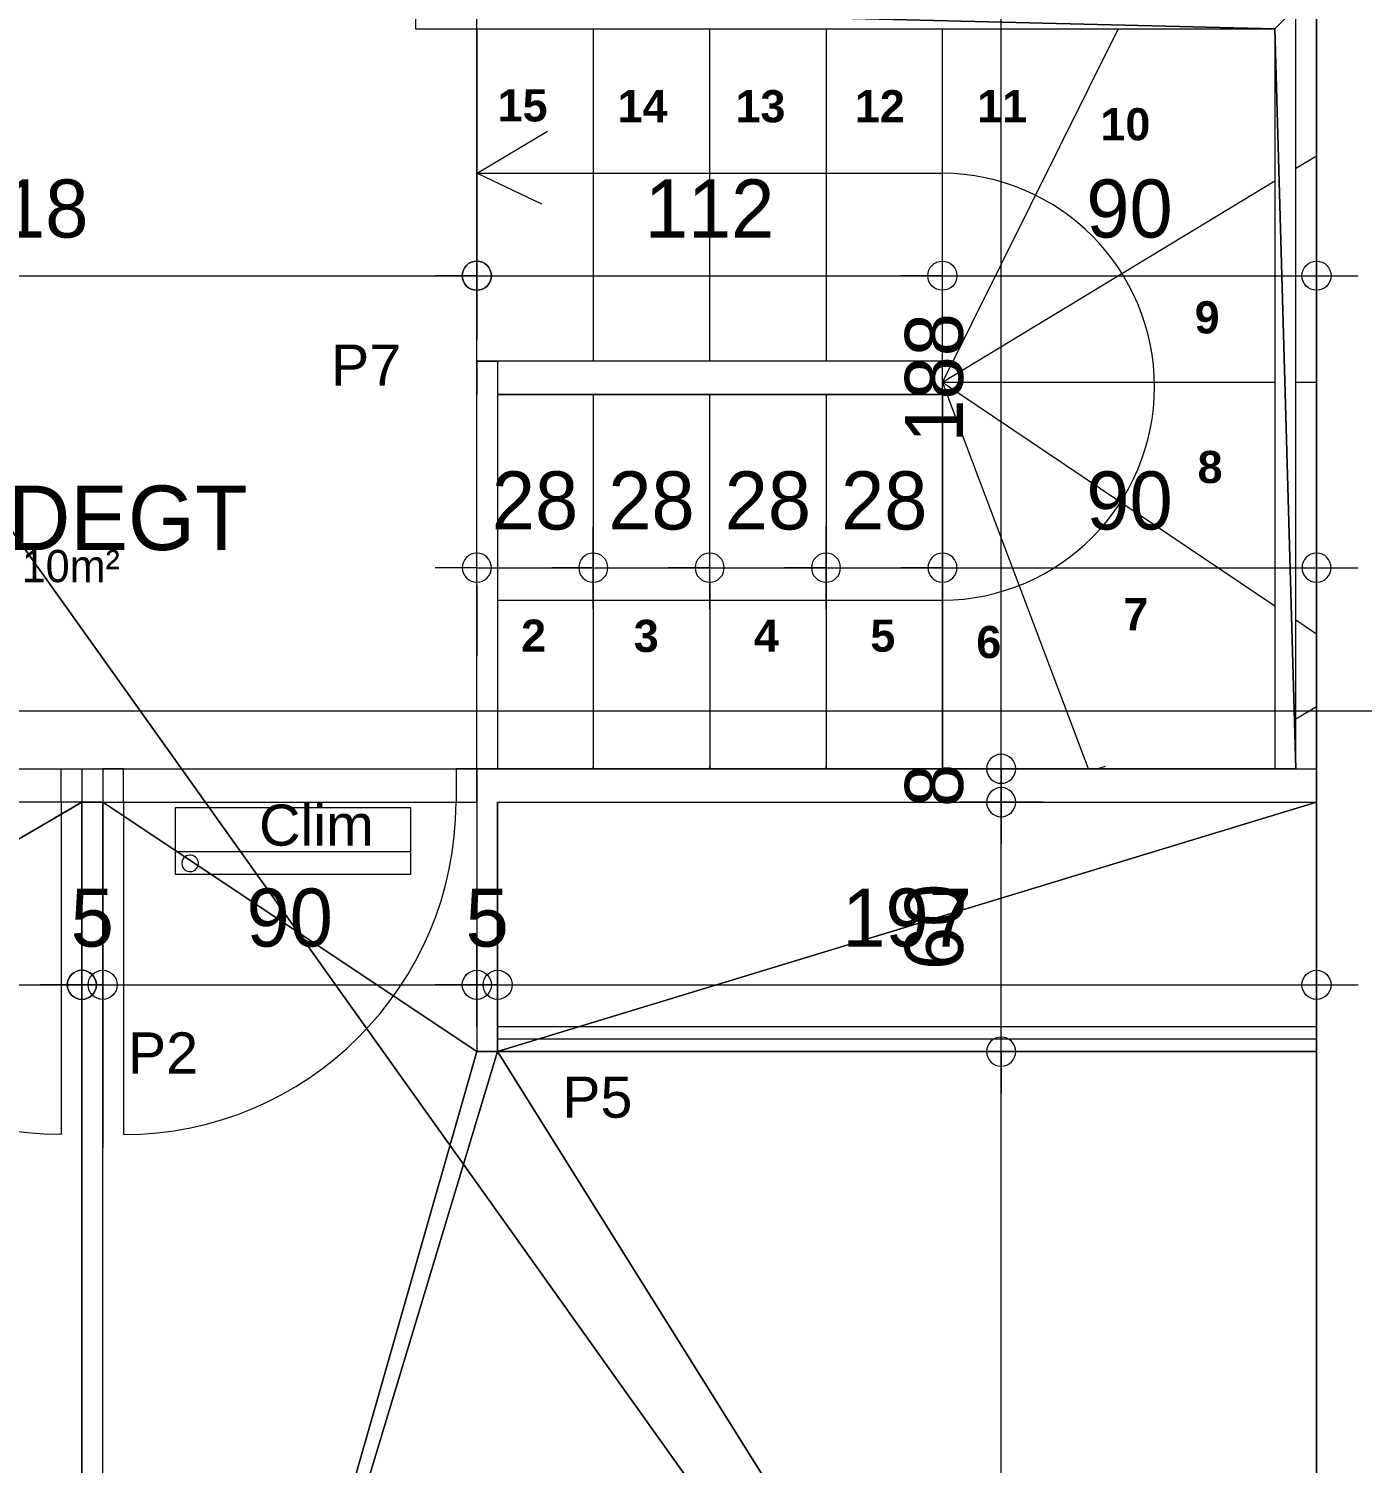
# Model space of a CAD drawing. Header units: metres. Extents: x 1.8 to 61.8, y -53.3 to -11.3.
# Drawn here: x 40.317 to 43.524, y -23.176 to -19.725 of the extents above; entities that cross this region are included whole.
import ezdxf
from ezdxf.enums import TextEntityAlignment as Align
from ezdxf.lldxf.tags import DXFTag

# ---------------------------------------------------------------- set-up
doc = ezdxf.new("R2010")
doc.units = ezdxf.units.M
doc.header["$MEASUREMENT"] = 0
for name, color, linetype in [('Calque commun', 7, 'Continuous'), ('Calque5', 7, 'Continuous'), ('Cotations', 7, 'Continuous'), ('Textes', 7, 'Continuous')]:
    doc.layers.add(name, color=color, linetype=linetype)
doc.styles.add('Arial12', font='arialbd.ttf', dxfattribs={"height": 0.077267})
doc.styles.add('Arial9', font='arial.ttf', dxfattribs={"height": 0.098961})
doc.styles.add('Century Gothic10', font='GOTHIC.TTF', dxfattribs={"height": 0.077575})
doc.styles.add('Century Gothic15', font='GOTHIC.TTF', dxfattribs={"height": 0.139636})
doc.styles.add('Century Gothic18', font='GOTHIC.TTF', dxfattribs={"height": 0.155151})
tags = doc.linetypes.add('DASHDOT2', pattern=[0.5, 0.25, -0.125, 0, -0.125]).pattern_tags.tags
tags[10:11] = [DXFTag(74, 4), DXFTag(75, 0), DXFTag(340, '0'), DXFTag(46, 1.0), DXFTag(50, 0.0), DXFTag(44, 0.0), DXFTag(45, 0.0)]
tags[8:9] = [DXFTag(74, 4), DXFTag(75, 0), DXFTag(340, '0'), DXFTag(46, 1.0), DXFTag(50, 0.0), DXFTag(44, 0.0), DXFTag(45, 0.0)]
tags[6:7] = [DXFTag(74, 4), DXFTag(75, 0), DXFTag(340, '0'), DXFTag(46, 1.0), DXFTag(50, 0.0), DXFTag(44, 0.0), DXFTag(45, 0.0)]
tags[4:5] = [DXFTag(74, 4), DXFTag(75, 0), DXFTag(340, '0'), DXFTag(46, 1.0), DXFTag(50, 0.0), DXFTag(44, 0.0), DXFTag(45, 0.0)]
tags = doc.linetypes.add('HIDDEN2', pattern=[0.1875, 0.125, -0.0625]).pattern_tags.tags
tags[6:7] = [DXFTag(74, 4), DXFTag(75, 0), DXFTag(340, '0'), DXFTag(46, 1.0), DXFTag(50, 0.0), DXFTag(44, 0.0), DXFTag(45, 0.0)]
tags[4:5] = [DXFTag(74, 4), DXFTag(75, 0), DXFTag(340, '0'), DXFTag(46, 1.0), DXFTag(50, 0.0), DXFTag(44, 0.0), DXFTag(45, 0.0)]
tags = doc.linetypes.add('HIDDENX2', pattern=[0.75, 0.5, -0.25]).pattern_tags.tags
tags[6:7] = [DXFTag(74, 4), DXFTag(75, 0), DXFTag(340, '0'), DXFTag(46, 1.0), DXFTag(50, 0.0), DXFTag(44, 0.0), DXFTag(45, 0.0)]
tags[4:5] = [DXFTag(74, 4), DXFTag(75, 0), DXFTag(340, '0'), DXFTag(46, 1.0), DXFTag(50, 0.0), DXFTag(44, 0.0), DXFTag(45, 0.0)]

# ---------------------------------------------------------------- blocks, each defined once
blk = doc.blocks.new('Block54246')
at = {"layer": 'Calque commun', "color": 7, "linetype": 'Continuous', "lineweight": 9}
blk.add_line((43.4144, -25.3352), (43.4144, -18.2752), dxfattribs=at)
blk = doc.blocks.new('Block54736')
at = {"layer": 'Calque commun', "color": 7, "linetype": 'Continuous', "lineweight": 9}
blk.add_line((43.4144, -16.9752), (43.4144, -25.3352), dxfattribs=at)
blk = doc.blocks.new('xmodule1pcentniv1-7')
at = {"layer": 'Calque commun', "color": 5, "linetype": 'Continuous', "lineweight": 9}
blk.add_arc((0, 0), 0.5, 0, 359.9994, dxfattribs=at)
blk = doc.blocks.new('xmodule1pcentniv1-8')
at = {"layer": 'Calque commun', "color": 5, "linetype": 'Continuous', "lineweight": 9}
blk.add_arc((0, 0), 0.5, 0, 359.9994, dxfattribs=at)
blk = doc.blocks.new('DimLine54915')
at = {"layer": 'Calque commun', "color": 5, "linetype": 'Continuous', "lineweight": 9}
for p, q in [((42.6251, -23.0373), (42.6251, -22.9373)), ((42.5251, -23.0373), (42.7251, -23.0373)), ((42.6251, -26.1866), (42.6251, -23.0373)), ((42.5251, -26.1866), (42.7251, -26.1866)), ((42.6251, -26.1866), (42.6251, -26.2866))]:
    blk.add_line(p, q, dxfattribs=at)
at = {"layer": 'Calque commun', "color": 5, "linetype": 'Continuous', "lineweight": 9, "xscale": 0.07000000029802322, "yscale": 0.07000000029802322, "zscale": 0.07000000029802322, "rotation": 90}
for name, p in [('xmodule1pcentniv1-8', (42.6251, -23.0373)), ('xmodule1pcentniv1-7', (42.6251, -26.1866))]:
    blk.add_blockref(name, p, dxfattribs=at)
at = {"layer": 'Calque commun', "color": 5, "linetype": 'Continuous', "lineweight": 9, "style": 'Century Gothic15'}
blk.add_text('315', height=0.13964, rotation=90, dxfattribs=at).set_placement((42.5751, -24.6119), align=Align.BOTTOM_CENTER)
blk = doc.blocks.new('xmodule1pcentniv1-9')
at = {"layer": 'Calque commun', "color": 5, "linetype": 'Continuous', "lineweight": 9}
blk.add_arc((0, 0), 0.5, 0, 359.9994, dxfattribs=at)
blk = doc.blocks.new('xmodule1pcentniv1-10')
at = {"layer": 'Calque commun', "color": 5, "linetype": 'Continuous', "lineweight": 9}
blk.add_arc((0, 0), 0.5, 0, 359.9994, dxfattribs=at)
blk = doc.blocks.new('DimLine54923')
at = {"layer": 'Calque commun', "color": 5, "linetype": 'Continuous', "lineweight": 9}
for p, q in [((42.6251, -22.4373), (42.6251, -22.3373)), ((42.5251, -22.4373), (42.7251, -22.4373)), ((42.6251, -23.0373), (42.6251, -22.4373)), ((42.5251, -23.0373), (42.7251, -23.0373)), ((42.6251, -23.0373), (42.6251, -23.1373))]:
    blk.add_line(p, q, dxfattribs=at)
at = {"layer": 'Calque commun', "color": 5, "linetype": 'Continuous', "lineweight": 9, "xscale": 0.07000000029802322, "yscale": 0.07000000029802322, "zscale": 0.07000000029802322, "rotation": 90}
for name, p in [('xmodule1pcentniv1-10', (42.6251, -22.4373)), ('xmodule1pcentniv1-9', (42.6251, -23.0373))]:
    blk.add_blockref(name, p, dxfattribs=at)
at = {"layer": 'Calque commun', "color": 5, "linetype": 'Continuous', "lineweight": 9, "style": 'Century Gothic15'}
blk.add_text('60', height=0.13964, rotation=90, dxfattribs=at).set_placement((42.5751, -22.7373), align=Align.BOTTOM_CENTER)
blk = doc.blocks.new('xmodule1pcentniv1-17')
at = {"layer": 'Calque commun', "color": 5, "linetype": 'Continuous', "lineweight": 9}
blk.add_arc((0, 0), 0.5, 0, 359.9994, dxfattribs=at)
blk = doc.blocks.new('xmodule1pcentniv1-18')
at = {"layer": 'Calque commun', "color": 5, "linetype": 'Continuous', "lineweight": 9}
blk.add_arc((0, 0), 0.5, 0, 359.9994, dxfattribs=at)
blk = doc.blocks.new('DimLine54971')
at = {"layer": 'Calque commun', "color": 5, "linetype": 'Continuous', "lineweight": 9}
for p, q in [((39.1838, -21.271), (39.1838, -21.071)), ((41.3637, -21.271), (41.3637, -21.071)), ((39.1838, -21.171), (39.0838, -21.171)), ((39.1838, -21.171), (41.3637, -21.171)), ((41.3637, -21.171), (41.4637, -21.171))]:
    blk.add_line(p, q, dxfattribs=at)
at = {"layer": 'Calque commun', "color": 5, "linetype": 'Continuous', "lineweight": 9, "xscale": 0.07000000029802322, "yscale": 0.07000000029802322, "zscale": 0.07000000029802322}
for name, p in [('xmodule1pcentniv1-17', (39.1838, -21.171)), ('xmodule1pcentniv1-18', (41.3637, -21.171))]:
    blk.add_blockref(name, p, dxfattribs=at)
at = {"layer": 'Calque commun', "color": 5, "linetype": 'Continuous', "lineweight": 9, "style": 'Century Gothic15'}
blk.add_text('218', height=0.13964, dxfattribs=at).set_placement((40.2737, -21.121), align=Align.BOTTOM_CENTER)
blk = doc.blocks.new('xmodule1pcentniv1-57')
at = {"layer": 'Calque commun', "color": 5, "linetype": 'Continuous', "lineweight": 9}
blk.add_arc((0, 0), 0.5, 0, 359.9994, dxfattribs=at)
blk = doc.blocks.new('xmodule1pcentniv1-58')
at = {"layer": 'Calque commun', "color": 5, "linetype": 'Continuous', "lineweight": 9}
blk.add_arc((0, 0), 0.5, 0, 359.9994, dxfattribs=at)
blk = doc.blocks.new('DimLine55147')
at = {"layer": 'Calque commun', "color": 5, "linetype": 'Continuous', "lineweight": 9}
for p, q in [((41.4138, -22.9766), (41.4138, -22.7766)), ((43.3837, -22.9766), (43.3837, -22.7766)), ((41.4138, -22.8766), (41.3138, -22.8766)), ((41.4138, -22.8766), (43.3837, -22.8766)), ((43.3837, -22.8766), (43.4837, -22.8766))]:
    blk.add_line(p, q, dxfattribs=at)
at = {"layer": 'Calque commun', "color": 5, "linetype": 'Continuous', "lineweight": 9, "extrusion": (0, 0, -1), "xscale": 0.07000000029802322, "yscale": 0.07000000029802322, "zscale": 0.07000000029802322}
for name, p in [('xmodule1pcentniv1-57', (-41.4138, -22.8766)), ('xmodule1pcentniv1-58', (-43.3837, -22.8766))]:
    blk.add_blockref(name, p, dxfattribs=at)
at = {"layer": 'Calque commun', "color": 5, "linetype": 'Continuous', "lineweight": 9, "style": 'Century Gothic15'}
blk.add_text('197', height=0.13964, dxfattribs=at).set_placement((42.3987, -22.8266), align=Align.BOTTOM_CENTER)
blk = doc.blocks.new('xmodule1pcentniv1-59')
at = {"layer": 'Calque commun', "color": 5, "linetype": 'Continuous', "lineweight": 9}
blk.add_arc((0, 0), 0.5, 0, 359.9994, dxfattribs=at)
blk = doc.blocks.new('xmodule1pcentniv1-60')
at = {"layer": 'Calque commun', "color": 5, "linetype": 'Continuous', "lineweight": 9}
blk.add_arc((0, 0), 0.5, 0, 359.9994, dxfattribs=at)
blk = doc.blocks.new('DimLine55155')
at = {"layer": 'Calque commun', "color": 5, "linetype": 'Continuous', "lineweight": 9}
for p, q in [((41.3637, -22.9766), (41.3637, -22.7766)), ((41.4138, -22.9766), (41.4138, -22.7766)), ((41.3637, -22.8766), (41.2637, -22.8766)), ((41.3637, -22.8766), (41.4138, -22.8766)), ((41.4138, -22.8766), (41.5138, -22.8766))]:
    blk.add_line(p, q, dxfattribs=at)
at = {"layer": 'Calque commun', "color": 5, "linetype": 'Continuous', "lineweight": 9, "extrusion": (0, 0, -1), "xscale": 0.07000000029802322, "yscale": 0.07000000029802322, "zscale": 0.07000000029802322}
for name, p in [('xmodule1pcentniv1-59', (-41.3637, -22.8766)), ('xmodule1pcentniv1-60', (-41.4138, -22.8766))]:
    blk.add_blockref(name, p, dxfattribs=at)
at = {"layer": 'Calque commun', "color": 5, "linetype": 'Continuous', "lineweight": 9, "style": 'Century Gothic15'}
blk.add_text('5', height=0.1396, dxfattribs=at).set_placement((41.3887, -22.8266), align=Align.BOTTOM_CENTER)
blk = doc.blocks.new('xmodule1pcentniv1-61')
at = {"layer": 'Calque commun', "color": 5, "linetype": 'Continuous', "lineweight": 9}
blk.add_arc((0, 0), 0.5, 0, 359.9994, dxfattribs=at)
blk = doc.blocks.new('xmodule1pcentniv1-62')
at = {"layer": 'Calque commun', "color": 5, "linetype": 'Continuous', "lineweight": 9}
blk.add_arc((0, 0), 0.5, 0, 359.9994, dxfattribs=at)
blk = doc.blocks.new('DimLine55163')
at = {"layer": 'Calque commun', "color": 5, "linetype": 'Continuous', "lineweight": 9}
for p, q in [((40.4638, -22.9766), (40.4638, -22.7766)), ((41.3637, -22.9766), (41.3637, -22.7766)), ((40.4638, -22.8766), (40.3638, -22.8766)), ((40.4638, -22.8766), (41.3637, -22.8766)), ((41.3637, -22.8766), (41.4637, -22.8766))]:
    blk.add_line(p, q, dxfattribs=at)
at = {"layer": 'Calque commun', "color": 5, "linetype": 'Continuous', "lineweight": 9, "extrusion": (0, 0, -1), "xscale": 0.07000000029802322, "yscale": 0.07000000029802322, "zscale": 0.07000000029802322}
for name, p in [('xmodule1pcentniv1-61', (-40.4638, -22.8766)), ('xmodule1pcentniv1-62', (-41.3637, -22.8766))]:
    blk.add_blockref(name, p, dxfattribs=at)
at = {"layer": 'Calque commun', "color": 5, "linetype": 'Continuous', "lineweight": 9, "style": 'Century Gothic15'}
blk.add_text('90', height=0.13964, dxfattribs=at).set_placement((40.9137, -22.8266), align=Align.BOTTOM_CENTER)
blk = doc.blocks.new('xmodule1pcentniv1-63')
at = {"layer": 'Calque commun', "color": 5, "linetype": 'Continuous', "lineweight": 9}
blk.add_arc((0, 0), 0.5, 0, 359.9994, dxfattribs=at)
blk = doc.blocks.new('xmodule1pcentniv1-64')
at = {"layer": 'Calque commun', "color": 5, "linetype": 'Continuous', "lineweight": 9}
blk.add_arc((0, 0), 0.5, 0, 359.9994, dxfattribs=at)
blk = doc.blocks.new('DimLine55171')
at = {"layer": 'Calque commun', "color": 5, "linetype": 'Continuous', "lineweight": 9}
for p, q in [((40.4137, -22.9766), (40.4137, -22.7766)), ((40.4638, -22.9766), (40.4638, -22.7766)), ((40.4137, -22.8766), (40.3138, -22.8766)), ((40.4137, -22.8766), (40.4638, -22.8766)), ((40.4638, -22.8766), (40.5638, -22.8766))]:
    blk.add_line(p, q, dxfattribs=at)
at = {"layer": 'Calque commun', "color": 5, "linetype": 'Continuous', "lineweight": 9, "extrusion": (0, 0, -1), "xscale": 0.07000000029802322, "yscale": 0.07000000029802322, "zscale": 0.07000000029802322}
for name, p in [('xmodule1pcentniv1-63', (-40.4137, -22.8766)), ('xmodule1pcentniv1-64', (-40.4638, -22.8766))]:
    blk.add_blockref(name, p, dxfattribs=at)
at = {"layer": 'Calque commun', "color": 5, "linetype": 'Continuous', "lineweight": 9, "style": 'Century Gothic15'}
blk.add_text('5', height=0.1396, dxfattribs=at).set_placement((40.4388, -22.8266), align=Align.BOTTOM_CENTER)
blk = doc.blocks.new('xmodule1pcentniv1-75')
at = {"layer": 'Calque commun', "color": 5, "linetype": 'Continuous', "lineweight": 9}
blk.add_arc((0, 0), 0.5, 0, 359.9994, dxfattribs=at)
blk = doc.blocks.new('xmodule1pcentniv1-76')
at = {"layer": 'Calque commun', "color": 5, "linetype": 'Continuous', "lineweight": 9}
blk.add_arc((0, 0), 0.5, 0, 359.9994, dxfattribs=at)
blk = doc.blocks.new('DimLine56475')
at = {"layer": 'Calque commun', "color": 5, "linetype": 'Continuous', "lineweight": 9}
for p, q in [((39.1837, -21.271), (39.1837, -21.071)), ((41.3637, -21.271), (41.3637, -21.071)), ((39.1837, -21.171), (39.0837, -21.171)), ((39.1837, -21.171), (41.3637, -21.171)), ((41.3637, -21.171), (41.4637, -21.171))]:
    blk.add_line(p, q, dxfattribs=at)
at = {"layer": 'Calque commun', "color": 5, "linetype": 'Continuous', "lineweight": 9, "xscale": 0.07000000029802322, "yscale": 0.07000000029802322, "zscale": 0.07000000029802322}
for name, p in [('xmodule1pcentniv1-75', (39.1837, -21.171)), ('xmodule1pcentniv1-76', (41.3637, -21.171))]:
    blk.add_blockref(name, p, dxfattribs=at)
at = {"layer": 'Calque commun', "color": 5, "linetype": 'Continuous', "lineweight": 9, "style": 'Century Gothic15'}
blk.add_text('218', height=0.13964, dxfattribs=at).set_placement((40.2737, -21.121), align=Align.BOTTOM_CENTER)
blk = doc.blocks.new('xmodule1pcentniv1-77')
at = {"layer": 'Calque commun', "color": 5, "linetype": 'Continuous', "lineweight": 9}
blk.add_arc((0, 0), 0.5, 0, 359.9994, dxfattribs=at)
blk = doc.blocks.new('xmodule1pcentniv1-78')
at = {"layer": 'Calque commun', "color": 5, "linetype": 'Continuous', "lineweight": 9}
blk.add_arc((0, 0), 0.5, 0, 359.9994, dxfattribs=at)
blk = doc.blocks.new('DimLine56490')
at = {"layer": 'Calque commun', "color": 5, "linetype": 'Continuous', "lineweight": 9}
for p, q in [((42.4837, -21.271), (42.4837, -21.071)), ((43.3837, -21.271), (43.3837, -21.071)), ((42.4837, -21.171), (42.3837, -21.171)), ((42.4837, -21.171), (43.3837, -21.171)), ((43.3837, -21.171), (43.4837, -21.171))]:
    blk.add_line(p, q, dxfattribs=at)
at = {"layer": 'Calque commun', "color": 5, "linetype": 'Continuous', "lineweight": 9, "extrusion": (0, 0, -1), "xscale": -0.07000000029802322, "yscale": -0.07000000029802322, "zscale": -0.07000000029802322, "rotation": -180}
for name, p in [('xmodule1pcentniv1-77', (-42.4837, -21.171)), ('xmodule1pcentniv1-78', (-43.3837, -21.171))]:
    blk.add_blockref(name, p, dxfattribs=at)
at = {"layer": 'Calque commun', "color": 5, "linetype": 'Continuous', "lineweight": 9, "style": 'Century Gothic15'}
blk.add_text('90', height=0.13964, dxfattribs=at).set_placement((42.9337, -21.121), align=Align.BOTTOM_CENTER)
blk = doc.blocks.new('xmodule1pcentniv1-79')
at = {"layer": 'Calque commun', "color": 5, "linetype": 'Continuous', "lineweight": 9}
blk.add_arc((0, 0), 0.5, 0, 359.9994, dxfattribs=at)
blk = doc.blocks.new('xmodule1pcentniv1-80')
at = {"layer": 'Calque commun', "color": 5, "linetype": 'Continuous', "lineweight": 9}
blk.add_arc((0, 0), 0.5, 0, 359.9994, dxfattribs=at)
blk = doc.blocks.new('DimLine56498')
at = {"layer": 'Calque commun', "color": 5, "linetype": 'Continuous', "lineweight": 9}
for p, q in [((41.3637, -21.271), (41.3637, -21.071)), ((42.4837, -21.271), (42.4837, -21.071)), ((41.3637, -21.171), (41.2637, -21.171)), ((41.3637, -21.171), (42.4837, -21.171)), ((42.4837, -21.171), (42.5837, -21.171))]:
    blk.add_line(p, q, dxfattribs=at)
at = {"layer": 'Calque commun', "color": 5, "linetype": 'Continuous', "lineweight": 9, "extrusion": (0, 0, -1), "xscale": -0.07000000029802322, "yscale": -0.07000000029802322, "zscale": -0.07000000029802322, "rotation": -180}
for name, p in [('xmodule1pcentniv1-79', (-41.3637, -21.171)), ('xmodule1pcentniv1-80', (-42.4837, -21.171))]:
    blk.add_blockref(name, p, dxfattribs=at)
at = {"layer": 'Calque commun', "color": 5, "linetype": 'Continuous', "lineweight": 9, "style": 'Century Gothic15'}
blk.add_text('112', height=0.13964, dxfattribs=at).set_placement((41.9237, -21.121), align=Align.BOTTOM_CENTER)
blk = doc.blocks.new('xmodule1pcentniv1-81')
at = {"layer": 'Calque commun', "color": 5, "linetype": 'Continuous', "lineweight": 9}
blk.add_arc((0, 0), 0.5, 0, 359.9994, dxfattribs=at)
blk = doc.blocks.new('xmodule1pcentniv1-82')
at = {"layer": 'Calque commun', "color": 5, "linetype": 'Continuous', "lineweight": 9}
blk.add_arc((0, 0), 0.5, 0, 359.9994, dxfattribs=at)
blk = doc.blocks.new('DimLine60633')
at = {"layer": 'Calque commun', "color": 5, "linetype": 'Continuous', "lineweight": 9}
for p, q in [((42.4838, -21.9733), (42.4838, -21.7733)), ((43.3838, -21.9733), (43.3838, -21.7733)), ((42.4838, -21.8733), (42.3839, -21.8733)), ((42.4838, -21.8733), (43.3838, -21.8733)), ((43.3838, -21.8733), (43.4838, -21.8733))]:
    blk.add_line(p, q, dxfattribs=at)
at = {"layer": 'Calque commun', "color": 5, "linetype": 'Continuous', "lineweight": 9, "xscale": 0.07000000029802322, "yscale": 0.07000000029802322, "zscale": 0.07000000029802322}
for name, p in [('xmodule1pcentniv1-81', (42.4838, -21.8733)), ('xmodule1pcentniv1-82', (43.3838, -21.8733))]:
    blk.add_blockref(name, p, dxfattribs=at)
at = {"layer": 'Calque commun', "color": 5, "linetype": 'Continuous', "lineweight": 9, "style": 'Century Gothic15'}
blk.add_text('90', height=0.13964, dxfattribs=at).set_placement((42.9338, -21.8233), align=Align.BOTTOM_CENTER)
blk = doc.blocks.new('xmodule1pcentniv1-83')
at = {"layer": 'Calque commun', "color": 5, "linetype": 'Continuous', "lineweight": 9}
blk.add_arc((0, 0), 0.5, 0, 359.9994, dxfattribs=at)
blk = doc.blocks.new('xmodule1pcentniv1-84')
at = {"layer": 'Calque commun', "color": 5, "linetype": 'Continuous', "lineweight": 9}
blk.add_arc((0, 0), 0.5, 0, 359.9994, dxfattribs=at)
blk = doc.blocks.new('DimLine60641')
at = {"layer": 'Calque commun', "color": 5, "linetype": 'Continuous', "lineweight": 9}
for p, q in [((42.2038, -21.9733), (42.2038, -21.7733)), ((42.4838, -21.9733), (42.4838, -21.7733)), ((42.2038, -21.8733), (42.1039, -21.8733)), ((42.2038, -21.8733), (42.4838, -21.8733)), ((42.4838, -21.8733), (42.5838, -21.8733))]:
    blk.add_line(p, q, dxfattribs=at)
at = {"layer": 'Calque commun', "color": 5, "linetype": 'Continuous', "lineweight": 9, "xscale": 0.07000000029802322, "yscale": 0.07000000029802322, "zscale": 0.07000000029802322}
for name, p in [('xmodule1pcentniv1-83', (42.2038, -21.8733)), ('xmodule1pcentniv1-84', (42.4838, -21.8733))]:
    blk.add_blockref(name, p, dxfattribs=at)
at = {"layer": 'Calque commun', "color": 5, "linetype": 'Continuous', "lineweight": 9, "style": 'Century Gothic15'}
blk.add_text('28', height=0.13964, dxfattribs=at).set_placement((42.3438, -21.8233), align=Align.BOTTOM_CENTER)
blk = doc.blocks.new('xmodule1pcentniv1-85')
at = {"layer": 'Calque commun', "color": 5, "linetype": 'Continuous', "lineweight": 9}
blk.add_arc((0, 0), 0.5, 0, 359.9994, dxfattribs=at)
blk = doc.blocks.new('xmodule1pcentniv1-86')
at = {"layer": 'Calque commun', "color": 5, "linetype": 'Continuous', "lineweight": 9}
blk.add_arc((0, 0), 0.5, 0, 359.9994, dxfattribs=at)
blk = doc.blocks.new('DimLine60649')
at = {"layer": 'Calque commun', "color": 5, "linetype": 'Continuous', "lineweight": 9}
for p, q in [((41.9239, -21.9733), (41.9239, -21.7733)), ((42.2038, -21.9733), (42.2038, -21.7733)), ((41.9239, -21.8733), (41.8239, -21.8733)), ((41.9239, -21.8733), (42.2038, -21.8733)), ((42.2038, -21.8733), (42.3038, -21.8733))]:
    blk.add_line(p, q, dxfattribs=at)
at = {"layer": 'Calque commun', "color": 5, "linetype": 'Continuous', "lineweight": 9, "xscale": 0.07000000029802322, "yscale": 0.07000000029802322, "zscale": 0.07000000029802322}
for name, p in [('xmodule1pcentniv1-85', (41.9239, -21.8733)), ('xmodule1pcentniv1-86', (42.2038, -21.8733))]:
    blk.add_blockref(name, p, dxfattribs=at)
at = {"layer": 'Calque commun', "color": 5, "linetype": 'Continuous', "lineweight": 9, "style": 'Century Gothic15'}
blk.add_text('28', height=0.13964, dxfattribs=at).set_placement((42.0639, -21.8233), align=Align.BOTTOM_CENTER)
blk = doc.blocks.new('xmodule1pcentniv1-87')
at = {"layer": 'Calque commun', "color": 5, "linetype": 'Continuous', "lineweight": 9}
blk.add_arc((0, 0), 0.5, 0, 359.9994, dxfattribs=at)
blk = doc.blocks.new('xmodule1pcentniv1-88')
at = {"layer": 'Calque commun', "color": 5, "linetype": 'Continuous', "lineweight": 9}
blk.add_arc((0, 0), 0.5, 0, 359.9994, dxfattribs=at)
blk = doc.blocks.new('DimLine60657')
at = {"layer": 'Calque commun', "color": 5, "linetype": 'Continuous', "lineweight": 9}
for p, q in [((41.6439, -21.9733), (41.6439, -21.7733)), ((41.9239, -21.9733), (41.9239, -21.7733)), ((41.6439, -21.8733), (41.5439, -21.8733)), ((41.6439, -21.8733), (41.9239, -21.8733)), ((41.9239, -21.8733), (42.0238, -21.8733))]:
    blk.add_line(p, q, dxfattribs=at)
at = {"layer": 'Calque commun', "color": 5, "linetype": 'Continuous', "lineweight": 9, "xscale": 0.07000000029802322, "yscale": 0.07000000029802322, "zscale": 0.07000000029802322}
for name, p in [('xmodule1pcentniv1-87', (41.6439, -21.8733)), ('xmodule1pcentniv1-88', (41.9239, -21.8733))]:
    blk.add_blockref(name, p, dxfattribs=at)
at = {"layer": 'Calque commun', "color": 5, "linetype": 'Continuous', "lineweight": 9, "style": 'Century Gothic15'}
blk.add_text('28', height=0.13964, dxfattribs=at).set_placement((41.7839, -21.8233), align=Align.BOTTOM_CENTER)
blk = doc.blocks.new('xmodule1pcentniv1-89')
at = {"layer": 'Calque commun', "color": 5, "linetype": 'Continuous', "lineweight": 9}
blk.add_arc((0, 0), 0.5, 0, 359.9994, dxfattribs=at)
blk = doc.blocks.new('xmodule1pcentniv1-90')
at = {"layer": 'Calque commun', "color": 5, "linetype": 'Continuous', "lineweight": 9}
blk.add_arc((0, 0), 0.5, 0, 359.9994, dxfattribs=at)
blk = doc.blocks.new('DimLine60665')
at = {"layer": 'Calque commun', "color": 5, "linetype": 'Continuous', "lineweight": 9}
for p, q in [((41.3638, -21.9733), (41.3638, -21.7733)), ((41.6439, -21.9733), (41.6439, -21.7733)), ((41.3638, -21.8733), (41.2638, -21.8733)), ((41.3638, -21.8733), (41.6439, -21.8733)), ((41.6439, -21.8733), (41.7439, -21.8733))]:
    blk.add_line(p, q, dxfattribs=at)
at = {"layer": 'Calque commun', "color": 5, "linetype": 'Continuous', "lineweight": 9, "xscale": 0.07000000029802322, "yscale": 0.07000000029802322, "zscale": 0.07000000029802322}
for name, p in [('xmodule1pcentniv1-89', (41.3638, -21.8733)), ('xmodule1pcentniv1-90', (41.6439, -21.8733))]:
    blk.add_blockref(name, p, dxfattribs=at)
at = {"layer": 'Calque commun', "color": 5, "linetype": 'Continuous', "lineweight": 9, "style": 'Century Gothic15'}
blk.add_text('28', height=0.13964, dxfattribs=at).set_placement((41.5038, -21.8233), align=Align.BOTTOM_CENTER)
blk = doc.blocks.new('xmodule1pcentniv1-91')
at = {"layer": 'Calque commun', "color": 5, "linetype": 'Continuous', "lineweight": 9}
blk.add_arc((0, 0), 0.5, 0, 359.9994, dxfattribs=at)
blk = doc.blocks.new('xmodule1pcentniv1-92')
at = {"layer": 'Calque commun', "color": 5, "linetype": 'Continuous', "lineweight": 9}
blk.add_arc((0, 0), 0.5, 0, 359.9994, dxfattribs=at)
blk = doc.blocks.new('DimLine60713')
at = {"layer": 'Calque commun', "color": 5, "linetype": 'Continuous', "lineweight": 9}
for p, q in [((42.6251, -22.3569), (42.6251, -22.2569)), ((42.7251, -22.3569), (42.5251, -22.3569)), ((42.6251, -22.4373), (42.6251, -22.3569)), ((42.7251, -22.4373), (42.5251, -22.4373)), ((42.6251, -22.4373), (42.6251, -22.5373))]:
    blk.add_line(p, q, dxfattribs=at)
at = {"layer": 'Calque commun', "color": 5, "linetype": 'Continuous', "lineweight": 9, "xscale": 0.07000000029802322, "yscale": 0.07000000029802322, "zscale": 0.07000000029802322, "rotation": 90}
for name, p in [('xmodule1pcentniv1-92', (42.6251, -22.3569)), ('xmodule1pcentniv1-91', (42.6251, -22.4373))]:
    blk.add_blockref(name, p, dxfattribs=at)
at = {"layer": 'Calque commun', "color": 5, "linetype": 'Continuous', "lineweight": 9, "style": 'Century Gothic15'}
blk.add_text('8', height=0.1396, rotation=90, dxfattribs=at).set_placement((42.5751, -22.3971), align=Align.BOTTOM_CENTER)
blk = doc.blocks.new('xmodule1pcentniv1-93')
at = {"layer": 'Calque commun', "color": 5, "linetype": 'Continuous', "lineweight": 9}
blk.add_arc((0, 0), 0.5, 0, 359.9994, dxfattribs=at)
blk = doc.blocks.new('xmodule1pcentniv1-94')
at = {"layer": 'Calque commun', "color": 5, "linetype": 'Continuous', "lineweight": 9}
blk.add_arc((0, 0), 0.5, 0, 359.9994, dxfattribs=at)
blk = doc.blocks.new('DimLine60721')
at = {"layer": 'Calque commun', "color": 5, "linetype": 'Continuous', "lineweight": 9}
for p, q in [((42.6251, -20.4766), (42.6251, -20.3766)), ((42.7251, -20.4766), (42.5251, -20.4766)), ((42.6251, -22.3569), (42.6251, -20.4766)), ((42.7251, -22.3569), (42.5251, -22.3569)), ((42.6251, -22.3569), (42.6251, -22.4569))]:
    blk.add_line(p, q, dxfattribs=at)
at = {"layer": 'Calque commun', "color": 5, "linetype": 'Continuous', "lineweight": 9, "xscale": 0.07000000029802322, "yscale": 0.07000000029802322, "zscale": 0.07000000029802322, "rotation": 90}
for name, p in [('xmodule1pcentniv1-94', (42.6251, -20.4766)), ('xmodule1pcentniv1-93', (42.6251, -22.3569))]:
    blk.add_blockref(name, p, dxfattribs=at)
at = {"layer": 'Calque commun', "color": 5, "linetype": 'Continuous', "lineweight": 9, "style": 'Century Gothic15'}
blk.add_text('188', height=0.13964, rotation=90, dxfattribs=at).set_placement((42.5751, -21.4168), align=Align.BOTTOM_CENTER)
blk = doc.blocks.new('@PRES_1_$$_1-64')
at = {"layer": 'Calque commun', "color": 5, "linetype": 'Continuous', "lineweight": 9}
blk.add_line((0.05, 0.08), (0.05, 0.88), dxfattribs=at)
at = {"layer": 'Calque commun', "color": 5, "linetype": 'Continuous', "lineweight": 9, "extrusion": (0, 0, -1)}
blk.add_arc((-0.05, 0.08), 0.8, 90, 180, dxfattribs=at)
at = {"layer": 'Calque commun', "color": 5, "linetype": 'Continuous', "lineweight": 9}
mesh = blk.add_polyface(dxfattribs=at)
corners = [(0, 0), (0, 0.08), (0.05, 0.08), (0.05, 0)]
mesh.append_faces([[corners[k] for k in face] for face in [(0, 1, 2, 3)]], dxfattribs={"color": 5})
mesh = blk.add_polyface(dxfattribs=at)
corners = [(0.85, 0), (0.85, 0.08), (0.9, 0.08), (0.9, 0)]
mesh.append_faces([[corners[k] for k in face] for face in [(0, 1, 2, 3)]], dxfattribs={"color": 5})
blk = doc.blocks.new('@PRES_1_$$_1-65')
at = {"layer": 'Calque commun', "color": 7, "linetype": 'Continuous', "lineweight": 9}
blk.add_line((0, 0), (0, 0.08), dxfattribs=at)
blk = doc.blocks.new('@PRES_1_$$_1-66')
at = {"layer": 'Calque commun', "color": 7, "linetype": 'Continuous', "lineweight": 9}
blk.add_line((0, 0), (0, 0.08), dxfattribs=at)
blk = doc.blocks.new('INTER_2D_COMB22')
at = {"layer": 'Calque5', "color": 0, "linetype": 'ByBlock', "lineweight": -2}
for name in ['@PRES_1_$$_1-64', '@PRES_1_$$_1-65']:
    blk.add_blockref(name, (0, 0), dxfattribs=at)
at = {"layer": 'Calque5', "color": 0, "linetype": 'ByBlock', "lineweight": -2, "extrusion": (0, 0, -1), "xscale": -1, "yscale": -1, "zscale": -1, "rotation": -180}
blk.add_blockref('@PRES_1_$$_1-66', (-0.9, 0), dxfattribs=at)
blk = doc.blocks.new('PLACED_COMB22')
at = {"layer": 'Calque5', "color": 0, "linetype": 'ByBlock', "lineweight": -2}
blk.add_blockref('INTER_2D_COMB22', (0, 0), dxfattribs=at)
blk = doc.blocks.new('xmodule1pcentniv1-103')
at = {"layer": 'Calque commun', "color": 5, "linetype": 'Continuous', "lineweight": 9}
blk.add_arc((0, 0), 0.5, 0, 359.9994, dxfattribs=at)
blk = doc.blocks.new('xmodule1pcentniv1-104')
at = {"layer": 'Calque commun', "color": 5, "linetype": 'Continuous', "lineweight": 9}
blk.add_arc((0, 0), 0.5, 0, 359.9994, dxfattribs=at)
blk = doc.blocks.new('DimLine60871')
at = {"layer": 'Calque commun', "color": 5, "linetype": 'Continuous', "lineweight": 9}
for p, q in [((39.1838, -22.7766), (39.1838, -22.9766)), ((40.4138, -22.7766), (40.4138, -22.9766)), ((39.1838, -22.8766), (39.0838, -22.8766)), ((39.1838, -22.8766), (40.4138, -22.8766)), ((40.4138, -22.8766), (40.5138, -22.8766))]:
    blk.add_line(p, q, dxfattribs=at)
at = {"layer": 'Calque commun', "color": 5, "linetype": 'Continuous', "lineweight": 9, "xscale": 0.07000000029802322, "yscale": 0.07000000029802322, "zscale": 0.07000000029802322}
for name, p in [('xmodule1pcentniv1-103', (39.1838, -22.8766)), ('xmodule1pcentniv1-104', (40.4138, -22.8766))]:
    blk.add_blockref(name, p, dxfattribs=at)
at = {"layer": 'Calque commun', "color": 5, "linetype": 'Continuous', "lineweight": 9, "style": 'Century Gothic15'}
blk.add_text('123', height=0.13964, dxfattribs=at).set_placement((39.7988, -22.8266), align=Align.BOTTOM_CENTER)
blk = doc.blocks.new('clim-int6')
at = {"layer": 'Calque commun', "color": 0, "linetype": 'ByBlock', "lineweight": 9}
for p, q in [((0.5671, 0.16), (0, 0.16)), ((0, 0.16), (0, 0)), ((0.5671, 0), (0.5671, 0.16)), ((0, 0.106), (0.5671, 0.106)), ((0, 0), (0.5671, 0))]:
    blk.add_line(p, q, dxfattribs=at)
blk.add_arc((0.531, 0.1338), 0.02, 330, 329.9994, dxfattribs=at)
blk = doc.blocks.new('xmodule1pcentniv1-117')
at = {"layer": 'Calque commun', "color": 7, "linetype": 'Continuous', "lineweight": 9}
for p, q in [((41.3638, -20.5769), (41.3638, -21.3243)), ((41.6438, -20.5769), (41.6438, -21.3769)), ((41.9238, -20.5769), (41.9238, -21.3769)), ((42.2038, -20.5769), (42.2038, -21.3769)), ((42.4838, -21.4569), (42.4838, -20.5769)), ((42.9064, -20.5769), (42.4839, -21.4267)), ((41.3645, -20.9247), (41.534, -20.8231)), ((43.3337, -20.9126), (43.3837, -20.8823)), ((41.3638, -20.9247), (42.4838, -20.9243)), ((41.3645, -20.9247), (41.5196, -20.9978)), ((42.4839, -21.4267), (43.2837, -20.9428)), ((41.3638, -21.3769), (41.3638, -21.4569)), ((42.4838, -21.3769), (41.3638, -21.3769)), ((41.3638, -21.3769), (41.3638, -21.4569)), ((41.3638, -22.3569), (41.3638, -21.3769)), ((41.3638, -21.3769), (41.4138, -21.3769)), ((41.4138, -21.3769), (41.4138, -21.4569)), ((42.4838, -21.4569), (42.4838, -21.3769)), ((42.8352, -22.3569), (42.4839, -21.4267)), ((42.4839, -21.4267), (43.2837, -21.9648)), ((42.4839, -21.4267), (43.2837, -21.4267)), ((43.3337, -21.4267), (43.3837, -21.4267)), ((41.4138, -21.4569), (41.4138, -22.3569)), ((42.4838, -21.4569), (41.4138, -21.4569)), ((41.4138, -21.4569), (42.4838, -21.4569)), ((41.6438, -21.4569), (41.6439, -22.3569)), ((41.9238, -21.4569), (41.9239, -22.3569)), ((42.2038, -21.4569), (42.2039, -22.3569)), ((42.4838, -21.4569), (42.4839, -22.3569)), ((42.4839, -22.3569), (42.4838, -21.4569)), ((42.4838, -21.4569), (42.4839, -22.3569)), ((41.364, -21.9142), (41.364, -22.0851)), ((41.414, -21.9517), (42.4839, -21.9518)), ((41.414, -21.9517), (42.4839, -21.9517)), ((43.3337, -21.9984), (43.3837, -22.0321)), ((41.4138, -22.3569), (41.3638, -22.3569)), ((41.4138, -22.3569), (41.3638, -22.3569)), ((41.4138, -22.3569), (41.3638, -22.3569)), ((41.6439, -22.3569), (41.6439, -22.3517)), ((41.9239, -22.3569), (41.9239, -22.3517)), ((42.2039, -22.3569), (42.2039, -22.3517)), ((42.4839, -22.3569), (42.4839, -22.3517)), ((42.4839, -22.3517), (42.4839, -22.3569)), ((42.4839, -22.3569), (42.4839, -22.3517)), ((42.8753, -22.3517), (42.8564, -22.3569)), ((43.3837, -22.9773), (41.4138, -22.9773)), ((41.4138, -23.0373), (41.4138, -22.9773)), ((43.3837, -23.0373), (43.3837, -22.9773)), ((43.3837, -23.0073), (41.4138, -23.0073)), ((43.3837, -23.0373), (41.4138, -23.0373))]:
    blk.add_line(p, q, dxfattribs=at)
at = {"layer": 'Calque commun', "color": 7, "linetype": 'HIDDENX2', "lineweight": 9}
blk.add_line((42.4839, -21.9518), (41.414, -21.9517), dxfattribs=at)
at = {"layer": 'Calque commun', "color": 7, "linetype": 'Continuous', "lineweight": 18}
for p, q in [((40.4138, -22.3569), (40.4638, -22.3569)), ((41.3638, -22.3569), (43.3837, -22.3569)), ((43.3837, -22.3569), (43.3837, -22.4369)), ((40.4138, -22.4369), (40.4638, -22.4369)), ((41.4138, -22.4369), (43.3837, -22.4369))]:
    blk.add_line(p, q, dxfattribs=at)
at = {"layer": 'Calque commun', "color": 15, "linetype": 'Continuous', "lineweight": 18}
for p, q in [((40.4138, -22.4373), (40.4137, -26.1866)), ((40.4638, -22.4373), (40.4138, -22.4373)), ((40.4638, -22.4373), (40.4637, -26.1866)), ((41.3638, -22.4369), (41.3637, -23.0373)), ((41.4138, -22.4369), (41.4137, -23.0373)), ((41.4137, -23.0373), (41.3637, -23.0373))]:
    blk.add_line(p, q, dxfattribs=at)
at = {"layer": 'Calque commun', "color": 7, "linetype": 'Continuous', "lineweight": 9}
blk.add_arc((42.4802, -21.438), 0.5137, 270.4125, 89.6003, dxfattribs=at)
at = {"layer": 'Calque commun', "color": 5, "linetype": 'Continuous', "lineweight": 9}
for name in ['DimLine60721', 'DimLine56475', 'DimLine54971', 'DimLine56498', 'DimLine56490', 'DimLine60665', 'DimLine60657', 'DimLine60649', 'DimLine60641', 'DimLine60633', 'DimLine60713', 'DimLine54923', 'DimLine60871', 'DimLine55171', 'DimLine55163', 'DimLine55155', 'DimLine55147', 'DimLine54915']:
    blk.add_blockref(name, (0, 0), dxfattribs=at)
at = {"layer": 'Calque commun', "color": 0, "linetype": 'ByBlock', "lineweight": -2, "rotation": 180}
blk.add_blockref('PLACED_COMB22', (40.4138, -22.3569), dxfattribs=at)
at = {"layer": 'Calque commun', "color": 0, "linetype": 'ByBlock', "lineweight": -2, "extrusion": (0, 0, -1), "xscale": -1, "yscale": -1, "zscale": -1}
blk.add_blockref('PLACED_COMB22', (-40.4638, -22.3569), dxfattribs=at)
at = {"layer": 'Calque commun', "color": 7, "linetype": 'HIDDEN2', "lineweight": -2, "xscale": -1, "yscale": -1, "zscale": -1}
blk.add_blockref('clim-int6', (41.2051, -22.4507), dxfattribs=at)
at = {"layer": 'Calque commun', "color": 5, "linetype": 'ByBlock', "lineweight": -2, "style": 'Arial12'}
for s, height, p in [('15', 0.07727, (41.534, -20.8231)), ('14', 0.07727, (41.8224, -20.825)), ('13', 0.07727, (42.1061, -20.825)), ('12', 0.07727, (42.3932, -20.825)), ('11', 0.07727, (42.6875, -20.825)), ('10', 0.07727, (42.9839, -20.8684)), ('9', 0.0773, (43.1505, -21.3329)), ('8', 0.0773, (43.1576, -21.6929)), ('7', 0.0773, (42.9788, -22.0469)), ('2', 0.0773, (41.5304, -22.0986)), ('3', 0.0773, (41.8014, -22.0991)), ('4', 0.0773, (42.0904, -22.0986)), ('5', 0.0773, (42.3704, -22.0986)), ('6', 0.0773, (42.6254, -22.1139))]:
    blk.add_text(s, height=height, dxfattribs=at).set_placement(p, align=Align.BOTTOM_RIGHT)
at = {"layer": 'Textes', "color": 5, "linetype": 'ByBlock', "lineweight": -2}
for s, height, style, p in [('P7', 0.09896, 'Arial9', (41.0129, -21.3365)), ('DEGT', 0.15515, 'Century Gothic18', (40.2362, -21.6758))]:
    blk.add_text(s, height=height, dxfattribs=dict(at, style=style)).set_placement(p, align=Align.TOP_LEFT)
at = {"layer": 'Textes', "color": 9, "linetype": 'ByBlock', "lineweight": -2, "style": 'Century Gothic10'}
blk.add_text('4.10m²', height=0.07758, dxfattribs=at).set_placement((40.1825, -21.9314), align=Align.BOTTOM_LEFT)
at = {"layer": 'Textes', "color": 5, "linetype": 'ByBlock', "lineweight": -2, "style": 'Arial9'}
for s, p in [('Clim', (41.1163, -22.5716)), ('P2', (40.6933, -23.1197)), ('P5', (41.7381, -23.2259))]:
    blk.add_text(s, height=0.09896, dxfattribs=at).set_placement(p, align=Align.BOTTOM_RIGHT)
at = {"layer": 'Calque commun', "color": 9, "linetype": 'Continuous', "lineweight": 9}
mesh = blk.add_polyface(dxfattribs=at)
corners = [(41.3638, -22.3569), (41.3637, -20.4766), (39.1838, -20.4766), (39.1838, -22.3569)]
mesh.append_faces([[corners[k] for k in face] for face in [(0, 1, 2, 3)]], dxfattribs={"color": 9})
at = {"layer": 'Calque commun', "color": 7, "linetype": 'Continuous', "lineweight": 9}
mesh = blk.add_polyface(dxfattribs=at)
corners = [(43.2837, -20.5769), (43.2837, -22.3569), (43.3337, -22.3569), (41.4138, -22.3569), (41.2159, -20.5269), (41.2159, -20.5769), (43.3337, -20.5269)]
mesh.append_faces([[corners[k] for k in face] for face in [(0, 4, 5)]], dxfattribs={"vtx0": -1, "color": 7})
mesh.append_faces([[corners[k] for k in face] for face in [(0, 6, 4), (0, 2, 6)]], dxfattribs={"vtx0": -1, "vtx2": -1, "color": 7})
mesh.append_faces([[corners[k] for k in face] for face in [(0, 1, 2)]], dxfattribs={"vtx1": -1, "vtx2": -1, "color": 7})
mesh.append_faces([[corners[k] for k in face] for face in [(1, 3, 2)]], dxfattribs={"vtx2": -1, "color": 7})
at = {"layer": 'Calque commun', "color": 9, "linetype": 'Continuous', "lineweight": 9}
mesh = blk.add_polyface(dxfattribs=at)
corners = [(40.4137, -26.1866), (39.1838, -23.1568), (37.4237, -26.1866), (40.4138, -22.4373), (37.4238, -23.1568), (39.1838, -22.4373)]
mesh.append_faces([[corners[k] for k in face] for face in [(0, 1, 2)]], dxfattribs={"vtx0": -1, "vtx1": -1, "color": 9})
mesh.append_faces([[corners[k] for k in face] for face in [(5, 1, 3)]], dxfattribs={"vtx1": -1, "color": 9})
mesh.append_faces([[corners[k] for k in face] for face in [(0, 3, 1)]], dxfattribs={"vtx1": -1, "vtx2": -1, "color": 9})
mesh.append_faces([[corners[k] for k in face] for face in [(1, 4, 2)]], dxfattribs={"vtx2": -1, "color": 9})
mesh = blk.add_polyface(dxfattribs=at)
corners = [(40.4637, -26.1866), (40.4638, -22.4373), (41.3637, -23.0373), (41.3638, -22.4373), (41.4138, -23.0373), (43.3837, -26.1866), (43.3837, -22.4373), (43.3837, -23.0373), (41.4138, -22.4373)]
mesh.append_faces([[corners[k] for k in face] for face in [(0, 4, 5)]], dxfattribs={"vtx0": -1, "vtx1": -1, "color": 9})
mesh.append_faces([[corners[k] for k in face] for face in [(0, 2, 4), (4, 6, 7), (4, 7, 5)]], dxfattribs={"vtx0": -1, "vtx2": -1, "color": 9})
mesh.append_faces([[corners[k] for k in face] for face in [(3, 2, 1)]], dxfattribs={"vtx1": -1, "color": 9})
mesh.append_faces([[corners[k] for k in face] for face in [(0, 1, 2)]], dxfattribs={"vtx1": -1, "vtx2": -1, "color": 9})
mesh.append_faces([[corners[k] for k in face] for face in [(4, 8, 6)]], dxfattribs={"vtx2": -1, "color": 9})

msp = doc.modelspace()

# ---------------------------------------------------------------- linework, layer by layer
at = {"layer": 'Calque commun', "color": 7, "linetype": 'Continuous', "lineweight": 9}
msp.add_line((43.3644, -21.3858), (43.4144, -21.3555), dxfattribs=at)
at = {"layer": 'Cotations', "color": 1, "linetype": 'DASHDOT2', "lineweight": 18}
msp.add_line((28.685, -21.3661), (51.9625, -21.3661), dxfattribs=at)

# ---------------------------------------------------------------- block references
at = {"layer": 'Calque commun', "color": 0, "linetype": 'ByBlock', "lineweight": -2}
for name, p in [('Block54736', (0, 0)), ('xmodule1pcentniv1-117', (0.0307, 0.8514)), ('Block54246', (0, 0))]:
    msp.add_blockref(name, p, dxfattribs=at)

# ---------------------------------------------------------------- meshes
at = {"layer": 'Calque commun', "color": 7, "linetype": 'Continuous', "lineweight": 9}
mesh = msp.add_polyface(dxfattribs=at)
corners = [(61.7636, -11.3086), (1.7636, -11.3086), (1.7636, -53.3086), (61.7636, -53.3086)]
mesh.append_faces([[corners[k] for k in face] for face in [(0, 1, 2, 3)]], dxfattribs={"color": 7})
at = {"layer": 'Calque commun', "color": 9, "linetype": 'Continuous', "lineweight": 18}
mesh = msp.add_polyface(dxfattribs=at)
corners = [(43.4144, -25.3352), (43.4144, -16.9752), (37.4545, -16.9752), (37.4545, -25.3352)]
mesh.append_faces([[corners[k] for k in face] for face in [(0, 2, 3)]], dxfattribs={"vtx0": -1, "color": 9})
mesh.append_faces([[corners[k] for k in face] for face in [(0, 1, 2)]], dxfattribs={"vtx1": -1, "vtx2": -1, "color": 9})

doc.saveas('drawing.dxf')
